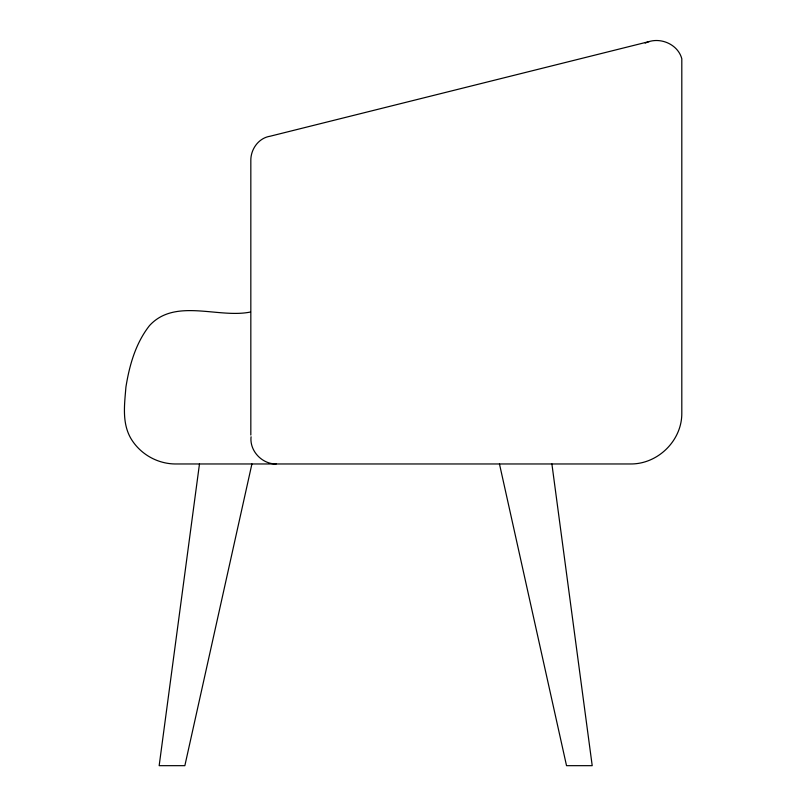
<?xml version="1.0" encoding="UTF-8"?>
<svg xmlns="http://www.w3.org/2000/svg" width="806" height="806" viewBox="0 0 806 806"><rect width="100%" height="100%" fill="white"/><g stroke="black" fill="none" stroke-linecap="round" stroke-linejoin="round"><path stroke-width="1.21" d="M251.069 436.771C249.447 450.917 262.031 464.125 276.156 463.964M199.475 463.964L159.165 765.67L184.856 765.67L251.915 463.964M645.233 43.131C658.855 36.169 677.786 43.665 681.805 58.747L681.805 413.317C681.957 440.59 657.898 464.155 630.715 463.964L174.852 463.964C157.009 463.662 140.153 453.939 130.985 438.645C121.777 422.888 124.537 404.37 125.917 387.092C129.434 365.229 135.62 343.265 149.523 325.584C175.124 297.636 218.255 318.682 250.535 312.013M649.334 41.529L270.201 136.214C258.786 137.947 250.898 148.868 250.827 160.051L250.827 435.059M499.468 463.964L566.527 765.67L592.208 765.67L551.898 463.964"/></g></svg>
